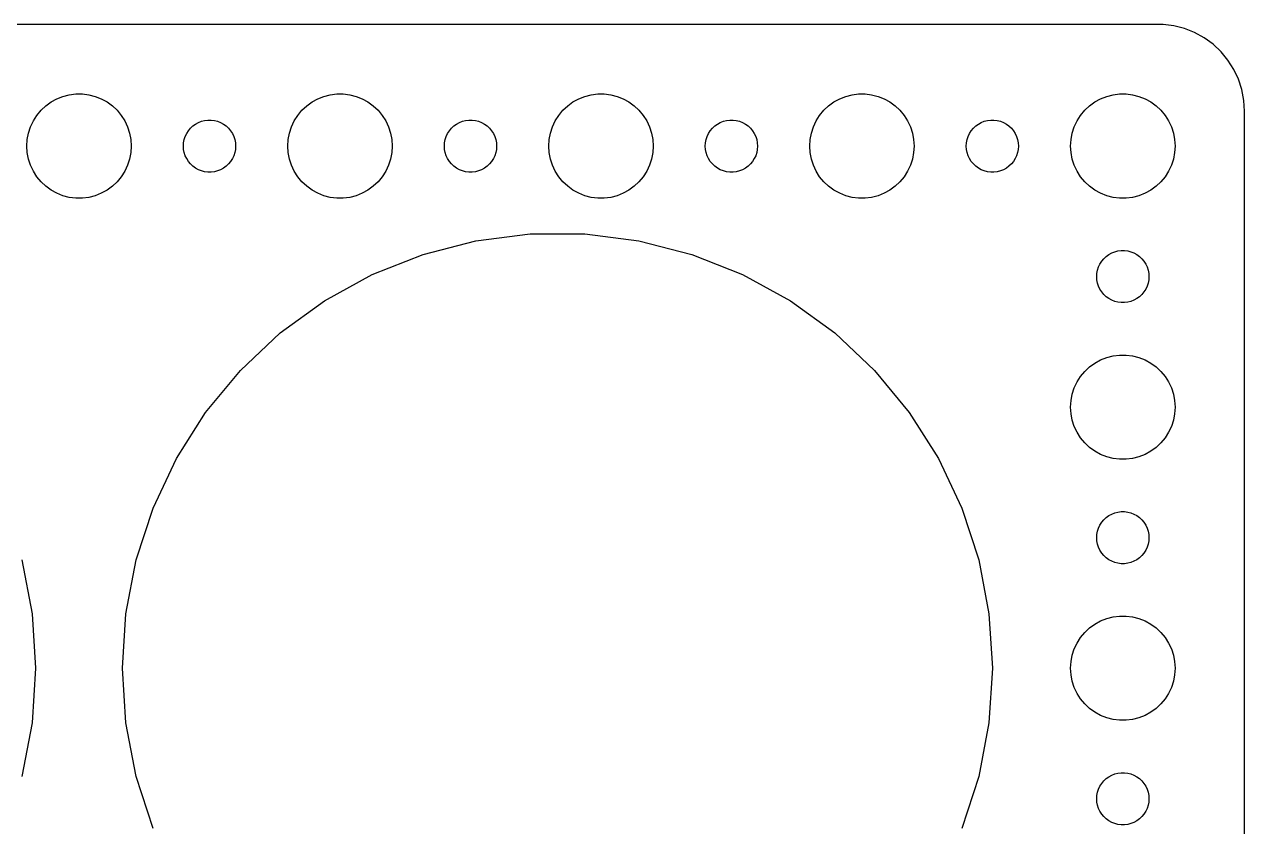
# Model space of a CAD drawing. Header units: metres. Extents: x -67 to 67, y -37 to 37.
# Drawn here: x -3.1 to 67, y -9.1 to 37 of the extents above; entities that cross this region are included whole.
import ezdxf

# ---------------------------------------------------------------- set-up
doc = ezdxf.new("R2010")
doc.units = ezdxf.units.M

msp = doc.modelspace()

# ---------------------------------------------------------------- linework, layer by layer
for p, q in [((62.3139, 36.9901), (-62.3139, 36.9901)), ((62.9369, 36.9114), (62.3139, 36.9901)), ((63.5451, 36.7553), (62.9369, 36.9114)), ((64.1289, 36.5241), (63.5451, 36.7553)), ((64.6791, 36.2216), (64.1289, 36.5241)), ((65.1871, 35.8526), (64.6791, 36.2216)), ((65.6448, 35.4227), (65.1871, 35.8526)), ((66.0451, 34.9389), (65.6448, 35.4227)), ((66.3815, 34.4088), (66.0451, 34.9389)), ((66.6489, 33.8406), (66.3815, 34.4088)), ((66.8429, 33.2434), (66.6489, 33.8406)), ((-0.56213, 32.9469), (-0.18837, 32.9941)), ((-0.18837, 32.9941), (0.18837, 32.9941)), ((0.18837, 32.9941), (0.56213, 32.9469)), ((14.4379, 32.9469), (14.8116, 32.9941)), ((14.8116, 32.9941), (15.1884, 32.9941)), ((15.1884, 32.9941), (15.5621, 32.9469)), ((29.4379, 32.9469), (29.8116, 32.9941)), ((29.8116, 32.9941), (30.1884, 32.9941)), ((30.1884, 32.9941), (30.5621, 32.9469)), ((44.4379, 32.9469), (44.8116, 32.9941)), ((44.8116, 32.9941), (45.1884, 32.9941)), ((45.1884, 32.9941), (45.5621, 32.9469)), ((59.4379, 32.9469), (59.8116, 32.9941)), ((59.8116, 32.9941), (60.1884, 32.9941)), ((60.1884, 32.9941), (60.5621, 32.9469)), ((66.9606, 32.6267), (66.8429, 33.2434)), ((-2.1869, 32.0536), (-1.91226, 32.3115)), ((-1.91226, 32.3115), (-1.60747, 32.533)), ((-1.60747, 32.533), (-1.27733, 32.7145)), ((-1.27733, 32.7145), (-0.92705, 32.8532)), ((-0.92705, 32.8532), (-0.56213, 32.9469)), ((0.56213, 32.9469), (0.92705, 32.8532)), ((0.92705, 32.8532), (1.27733, 32.7145)), ((1.27733, 32.7145), (1.60747, 32.533)), ((1.60747, 32.533), (1.91226, 32.3115)), ((1.91226, 32.3115), (2.1869, 32.0536)), ((12.8131, 32.0536), (13.0877, 32.3115)), ((13.0877, 32.3115), (13.3925, 32.533)), ((13.3925, 32.533), (13.7227, 32.7145)), ((13.7227, 32.7145), (14.0729, 32.8532)), ((14.0729, 32.8532), (14.4379, 32.9469)), ((15.5621, 32.9469), (15.927, 32.8532)), ((15.927, 32.8532), (16.2773, 32.7145)), ((16.2773, 32.7145), (16.6075, 32.533)), ((16.6075, 32.533), (16.9123, 32.3115)), ((16.9123, 32.3115), (17.1869, 32.0536)), ((27.8131, 32.0536), (28.0877, 32.3115)), ((28.0877, 32.3115), (28.3925, 32.533)), ((28.3925, 32.533), (28.7227, 32.7145)), ((28.7227, 32.7145), (29.0729, 32.8532)), ((29.0729, 32.8532), (29.4379, 32.9469)), ((30.5621, 32.9469), (30.927, 32.8532)), ((30.927, 32.8532), (31.2773, 32.7145)), ((31.2773, 32.7145), (31.6075, 32.533)), ((31.6075, 32.533), (31.9123, 32.3115)), ((31.9123, 32.3115), (32.1869, 32.0536)), ((42.8131, 32.0536), (43.0877, 32.3115)), ((43.0877, 32.3115), (43.3925, 32.533)), ((43.3925, 32.533), (43.7227, 32.7145)), ((43.7227, 32.7145), (44.0729, 32.8532)), ((44.0729, 32.8532), (44.4379, 32.9469)), ((45.5621, 32.9469), (45.927, 32.8532)), ((45.927, 32.8532), (46.2773, 32.7145)), ((46.2773, 32.7145), (46.6075, 32.533)), ((46.6075, 32.533), (46.9123, 32.3115)), ((46.9123, 32.3115), (47.1869, 32.0536)), ((57.8131, 32.0536), (58.0877, 32.3115)), ((58.0877, 32.3115), (58.3925, 32.533)), ((58.3925, 32.533), (58.7227, 32.7145)), ((58.7227, 32.7145), (59.0729, 32.8532)), ((59.0729, 32.8532), (59.4379, 32.9469)), ((60.5621, 32.9469), (60.927, 32.8532)), ((60.927, 32.8532), (61.2773, 32.7145)), ((61.2773, 32.7145), (61.6075, 32.533)), ((61.6075, 32.533), (61.9123, 32.3115)), ((61.9123, 32.3115), (62.1869, 32.0536)), ((67, 32), (66.9606, 32.6267)), ((-2.62891, 31.4453), (-2.42705, 31.7634)), ((-2.42705, 31.7634), (-2.1869, 32.0536)), ((2.1869, 32.0536), (2.42705, 31.7634)), ((2.42705, 31.7634), (2.62891, 31.4453)), ((12.3711, 31.4453), (12.5729, 31.7634)), ((12.5729, 31.7634), (12.8131, 32.0536)), ((17.1869, 32.0536), (17.427, 31.7634)), ((17.427, 31.7634), (17.6289, 31.4453)), ((27.3711, 31.4453), (27.5729, 31.7634)), ((27.5729, 31.7634), (27.8131, 32.0536)), ((32.1869, 32.0536), (32.427, 31.7634)), ((32.427, 31.7634), (32.6289, 31.4453)), ((42.3711, 31.4453), (42.5729, 31.7634)), ((42.5729, 31.7634), (42.8131, 32.0536)), ((47.1869, 32.0536), (47.427, 31.7634)), ((47.427, 31.7634), (47.6289, 31.4453)), ((57.3711, 31.4453), (57.5729, 31.7634)), ((57.5729, 31.7634), (57.8131, 32.0536)), ((62.1869, 32.0536), (62.427, 31.7634)), ((62.427, 31.7634), (62.6289, 31.4453)), ((67, -32), (67, 32)), ((-2.90575, 30.7461), (-2.78932, 31.1044)), ((-2.78932, 31.1044), (-2.62891, 31.4453)), ((2.62891, 31.4453), (2.78932, 31.1044)), ((2.78932, 31.1044), (2.90575, 30.7461)), ((6.18553, 30.7226), (6.28647, 30.8817)), ((6.28647, 30.8817), (6.40654, 31.0268)), ((6.40654, 31.0268), (6.54385, 31.1558)), ((6.54385, 31.1558), (6.69626, 31.2665)), ((6.69626, 31.2665), (6.86133, 31.3572)), ((6.86133, 31.3572), (7.03647, 31.4266)), ((7.03647, 31.4266), (7.21892, 31.4734)), ((7.21892, 31.4734), (7.40581, 31.497)), ((7.40581, 31.497), (7.59418, 31.497)), ((7.59418, 31.497), (7.78107, 31.4734)), ((7.78107, 31.4734), (7.96352, 31.4266)), ((7.96352, 31.4266), (8.13866, 31.3572)), ((8.13866, 31.3572), (8.30373, 31.2665)), ((8.30373, 31.2665), (8.45613, 31.1558)), ((8.45613, 31.1558), (8.59344, 31.0268)), ((8.59344, 31.0268), (8.71352, 30.8817)), ((8.71352, 30.8817), (8.81445, 30.7226)), ((12.0942, 30.7461), (12.2107, 31.1044)), ((12.2107, 31.1044), (12.3711, 31.4453)), ((17.6289, 31.4453), (17.7893, 31.1044)), ((17.7893, 31.1044), (17.9057, 30.7461)), ((21.1855, 30.7226), (21.2865, 30.8817)), ((21.2865, 30.8817), (21.4065, 31.0268)), ((21.4065, 31.0268), (21.5439, 31.1558)), ((21.5439, 31.1558), (21.6963, 31.2665)), ((21.6963, 31.2665), (21.8613, 31.3572)), ((21.8613, 31.3572), (22.0365, 31.4266)), ((22.0365, 31.4266), (22.2189, 31.4734)), ((22.2189, 31.4734), (22.4058, 31.497)), ((22.4058, 31.497), (22.5942, 31.497)), ((22.5942, 31.497), (22.7811, 31.4734)), ((22.7811, 31.4734), (22.9635, 31.4266)), ((22.9635, 31.4266), (23.1387, 31.3572)), ((23.1387, 31.3572), (23.3037, 31.2665)), ((23.3037, 31.2665), (23.4561, 31.1558)), ((23.4561, 31.1558), (23.5934, 31.0268)), ((23.5934, 31.0268), (23.7135, 30.8817)), ((23.7135, 30.8817), (23.8145, 30.7226)), ((27.0942, 30.7461), (27.2107, 31.1044)), ((27.2107, 31.1044), (27.3711, 31.4453)), ((32.6289, 31.4453), (32.7893, 31.1044)), ((32.7893, 31.1044), (32.9057, 30.7461)), ((36.1855, 30.7226), (36.2865, 30.8817)), ((36.2865, 30.8817), (36.4065, 31.0268)), ((36.4065, 31.0268), (36.5439, 31.1558)), ((36.5439, 31.1558), (36.6963, 31.2665)), ((36.6963, 31.2665), (36.8613, 31.3572)), ((36.8613, 31.3572), (37.0365, 31.4266)), ((37.0365, 31.4266), (37.2189, 31.4734)), ((37.2189, 31.4734), (37.4058, 31.497)), ((37.4058, 31.497), (37.5942, 31.497)), ((37.5942, 31.497), (37.7811, 31.4734)), ((37.7811, 31.4734), (37.9635, 31.4266)), ((37.9635, 31.4266), (38.1387, 31.3572)), ((38.1387, 31.3572), (38.3037, 31.2665)), ((38.3037, 31.2665), (38.4561, 31.1558)), ((38.4561, 31.1558), (38.5934, 31.0268)), ((38.5934, 31.0268), (38.7135, 30.8817)), ((38.7135, 30.8817), (38.8145, 30.7226)), ((42.0942, 30.7461), (42.2107, 31.1044)), ((42.2107, 31.1044), (42.3711, 31.4453)), ((47.6289, 31.4453), (47.7893, 31.1044)), ((47.7893, 31.1044), (47.9057, 30.7461)), ((51.1855, 30.7226), (51.2865, 30.8817)), ((51.2865, 30.8817), (51.4065, 31.0268)), ((51.4065, 31.0268), (51.5439, 31.1558)), ((51.5439, 31.1558), (51.6963, 31.2665)), ((51.6963, 31.2665), (51.8613, 31.3572)), ((51.8613, 31.3572), (52.0365, 31.4266)), ((52.0365, 31.4266), (52.2189, 31.4734)), ((52.2189, 31.4734), (52.4058, 31.497)), ((52.4058, 31.497), (52.5942, 31.497)), ((52.5942, 31.497), (52.7811, 31.4734)), ((52.7811, 31.4734), (52.9635, 31.4266)), ((52.9635, 31.4266), (53.1387, 31.3572)), ((53.1387, 31.3572), (53.3037, 31.2665)), ((53.3037, 31.2665), (53.4561, 31.1558)), ((53.4561, 31.1558), (53.5934, 31.0268)), ((53.5934, 31.0268), (53.7135, 30.8817)), ((53.7135, 30.8817), (53.8145, 30.7226)), ((57.0942, 30.7461), (57.2107, 31.1044)), ((57.2107, 31.1044), (57.3711, 31.4453)), ((62.6289, 31.4453), (62.7893, 31.1044)), ((62.7893, 31.1044), (62.9057, 30.7461)), ((-3, 30), (-2.97633, 30.376)), ((-2.97633, 30.376), (-2.90575, 30.7461)), ((2.90575, 30.7461), (2.97633, 30.376)), ((2.97633, 30.376), (3, 30)), ((6, 30), (6.01183, 30.188)), ((6.01183, 30.188), (6.04712, 30.373)), ((6.04712, 30.373), (6.10533, 30.5522)), ((6.10533, 30.5522), (6.18553, 30.7226)), ((8.81445, 30.7226), (8.89465, 30.5522)), ((8.89465, 30.5522), (8.95287, 30.373)), ((8.95287, 30.373), (8.98816, 30.188)), ((8.98816, 30.188), (9, 30)), ((12, 30), (12.0237, 30.376)), ((12.0237, 30.376), (12.0942, 30.7461)), ((17.9057, 30.7461), (17.9763, 30.376)), ((17.9763, 30.376), (18, 30)), ((21, 30), (21.0118, 30.188)), ((21.0118, 30.188), (21.0471, 30.373)), ((21.0471, 30.373), (21.1053, 30.5522)), ((21.1053, 30.5522), (21.1855, 30.7226)), ((23.8145, 30.7226), (23.8947, 30.5522)), ((23.8947, 30.5522), (23.9529, 30.373)), ((23.9529, 30.373), (23.9882, 30.188)), ((23.9882, 30.188), (24, 30)), ((27, 30), (27.0237, 30.376)), ((27.0237, 30.376), (27.0942, 30.7461)), ((32.9057, 30.7461), (32.9763, 30.376)), ((32.9763, 30.376), (33, 30)), ((36, 30), (36.0118, 30.188)), ((36.0118, 30.188), (36.0471, 30.373)), ((36.0471, 30.373), (36.1053, 30.5522)), ((36.1053, 30.5522), (36.1855, 30.7226)), ((38.8145, 30.7226), (38.8947, 30.5522)), ((38.8947, 30.5522), (38.9529, 30.373)), ((38.9529, 30.373), (38.9882, 30.188)), ((38.9882, 30.188), (39, 30)), ((42, 30), (42.0237, 30.376)), ((42.0237, 30.376), (42.0942, 30.7461)), ((47.9057, 30.7461), (47.9763, 30.376)), ((47.9763, 30.376), (48, 30)), ((51, 30), (51.0118, 30.188)), ((51.0118, 30.188), (51.0471, 30.373)), ((51.0471, 30.373), (51.1053, 30.5522)), ((51.1053, 30.5522), (51.1855, 30.7226)), ((53.8145, 30.7226), (53.8947, 30.5522)), ((53.8947, 30.5522), (53.9529, 30.373)), ((53.9529, 30.373), (53.9882, 30.188)), ((53.9882, 30.188), (54, 30)), ((57, 30), (57.0237, 30.376)), ((57.0237, 30.376), (57.0942, 30.7461)), ((62.9057, 30.7461), (62.9763, 30.376)), ((62.9763, 30.376), (63, 30)), ((-2.97633, 29.624), (-3, 30)), ((-2.90575, 29.2539), (-2.97633, 29.624)), ((2.97633, 29.624), (2.90575, 29.2539)), ((3, 30), (2.97633, 29.624)), ((6.01183, 29.812), (6, 30)), ((6.04712, 29.627), (6.01183, 29.812)), ((6.10533, 29.4478), (6.04712, 29.627)), ((8.95287, 29.627), (8.89465, 29.4478)), ((8.98816, 29.812), (8.95287, 29.627)), ((9, 30), (8.98816, 29.812)), ((12.0237, 29.624), (12, 30)), ((12.0942, 29.2539), (12.0237, 29.624)), ((17.9763, 29.624), (17.9057, 29.2539)), ((18, 30), (17.9763, 29.624)), ((21.0118, 29.812), (21, 30)), ((21.0471, 29.627), (21.0118, 29.812)), ((21.1053, 29.4478), (21.0471, 29.627)), ((23.9529, 29.627), (23.8947, 29.4478)), ((23.9882, 29.812), (23.9529, 29.627)), ((24, 30), (23.9882, 29.812)), ((27.0237, 29.624), (27, 30)), ((27.0942, 29.2539), (27.0237, 29.624)), ((32.9763, 29.624), (32.9057, 29.2539)), ((33, 30), (32.9763, 29.624)), ((36.0118, 29.812), (36, 30)), ((36.0471, 29.627), (36.0118, 29.812)), ((36.1053, 29.4478), (36.0471, 29.627)), ((38.9529, 29.627), (38.8947, 29.4478)), ((38.9882, 29.812), (38.9529, 29.627)), ((39, 30), (38.9882, 29.812)), ((42.0237, 29.624), (42, 30)), ((42.0942, 29.2539), (42.0237, 29.624)), ((47.9763, 29.624), (47.9057, 29.2539)), ((48, 30), (47.9763, 29.624)), ((51.0118, 29.812), (51, 30)), ((51.0471, 29.627), (51.0118, 29.812)), ((51.1053, 29.4478), (51.0471, 29.627)), ((53.9529, 29.627), (53.8947, 29.4478)), ((53.9882, 29.812), (53.9529, 29.627)), ((54, 30), (53.9882, 29.812)), ((57.0237, 29.624), (57, 30)), ((57.0942, 29.2539), (57.0237, 29.624)), ((62.9763, 29.624), (62.9057, 29.2539)), ((63, 30), (62.9763, 29.624)), ((-2.78932, 28.8956), (-2.90575, 29.2539)), ((-2.62891, 28.5547), (-2.78932, 28.8956)), ((2.78932, 28.8956), (2.62891, 28.5547)), ((2.90575, 29.2539), (2.78932, 28.8956)), ((6.18553, 29.2774), (6.10533, 29.4478)), ((6.28647, 29.1183), (6.18553, 29.2774)), ((6.40654, 28.9732), (6.28647, 29.1183)), ((6.54385, 28.8442), (6.40654, 28.9732)), ((6.69626, 28.7335), (6.54385, 28.8442)), ((8.45613, 28.8442), (8.30373, 28.7335)), ((8.59344, 28.9732), (8.45613, 28.8442)), ((8.71352, 29.1183), (8.59344, 28.9732)), ((8.81445, 29.2774), (8.71352, 29.1183)), ((8.89465, 29.4478), (8.81445, 29.2774)), ((12.2107, 28.8956), (12.0942, 29.2539)), ((12.3711, 28.5547), (12.2107, 28.8956)), ((17.7893, 28.8956), (17.6289, 28.5547)), ((17.9057, 29.2539), (17.7893, 28.8956)), ((21.1855, 29.2774), (21.1053, 29.4478)), ((21.2865, 29.1183), (21.1855, 29.2774)), ((21.4065, 28.9732), (21.2865, 29.1183)), ((21.5439, 28.8442), (21.4065, 28.9732)), ((21.6963, 28.7335), (21.5439, 28.8442)), ((23.4561, 28.8442), (23.3037, 28.7335)), ((23.5934, 28.9732), (23.4561, 28.8442)), ((23.7135, 29.1183), (23.5934, 28.9732)), ((23.8145, 29.2774), (23.7135, 29.1183)), ((23.8947, 29.4478), (23.8145, 29.2774)), ((27.2107, 28.8956), (27.0942, 29.2539)), ((27.3711, 28.5547), (27.2107, 28.8956)), ((32.7893, 28.8956), (32.6289, 28.5547)), ((32.9057, 29.2539), (32.7893, 28.8956)), ((36.1855, 29.2774), (36.1053, 29.4478)), ((36.2865, 29.1183), (36.1855, 29.2774)), ((36.4065, 28.9732), (36.2865, 29.1183)), ((36.5439, 28.8442), (36.4065, 28.9732)), ((36.6963, 28.7335), (36.5439, 28.8442)), ((38.4561, 28.8442), (38.3037, 28.7335)), ((38.5934, 28.9732), (38.4561, 28.8442)), ((38.7135, 29.1183), (38.5934, 28.9732)), ((38.8145, 29.2774), (38.7135, 29.1183)), ((38.8947, 29.4478), (38.8145, 29.2774)), ((42.2107, 28.8956), (42.0942, 29.2539)), ((42.3711, 28.5547), (42.2107, 28.8956)), ((47.7893, 28.8956), (47.6289, 28.5547)), ((47.9057, 29.2539), (47.7893, 28.8956)), ((51.1855, 29.2774), (51.1053, 29.4478)), ((51.2865, 29.1183), (51.1855, 29.2774)), ((51.4065, 28.9732), (51.2865, 29.1183)), ((51.5439, 28.8442), (51.4065, 28.9732)), ((51.6963, 28.7335), (51.5439, 28.8442)), ((53.4561, 28.8442), (53.3037, 28.7335)), ((53.5934, 28.9732), (53.4561, 28.8442)), ((53.7135, 29.1183), (53.5934, 28.9732)), ((53.8145, 29.2774), (53.7135, 29.1183)), ((53.8947, 29.4478), (53.8145, 29.2774)), ((57.2107, 28.8956), (57.0942, 29.2539)), ((57.3711, 28.5547), (57.2107, 28.8956)), ((62.7893, 28.8956), (62.6289, 28.5547)), ((62.9057, 29.2539), (62.7893, 28.8956)), ((-2.42705, 28.2366), (-2.62891, 28.5547)), ((-2.1869, 27.9464), (-2.42705, 28.2366)), ((2.42705, 28.2366), (2.1869, 27.9464)), ((2.62891, 28.5547), (2.42705, 28.2366)), ((6.86133, 28.6427), (6.69626, 28.7335)), ((7.03647, 28.5734), (6.86133, 28.6427)), ((7.21892, 28.5266), (7.03647, 28.5734)), ((7.40581, 28.503), (7.21892, 28.5266)), ((7.59418, 28.503), (7.40581, 28.503)), ((7.78107, 28.5266), (7.59418, 28.503)), ((7.96352, 28.5734), (7.78107, 28.5266)), ((8.13866, 28.6427), (7.96352, 28.5734)), ((8.30373, 28.7335), (8.13866, 28.6427)), ((12.5729, 28.2366), (12.3711, 28.5547)), ((12.8131, 27.9464), (12.5729, 28.2366)), ((17.427, 28.2366), (17.1869, 27.9464)), ((17.6289, 28.5547), (17.427, 28.2366)), ((21.8613, 28.6427), (21.6963, 28.7335)), ((22.0365, 28.5734), (21.8613, 28.6427)), ((22.2189, 28.5266), (22.0365, 28.5734)), ((22.4058, 28.503), (22.2189, 28.5266)), ((22.5942, 28.503), (22.4058, 28.503)), ((22.7811, 28.5266), (22.5942, 28.503)), ((22.9635, 28.5734), (22.7811, 28.5266)), ((23.1387, 28.6427), (22.9635, 28.5734)), ((23.3037, 28.7335), (23.1387, 28.6427)), ((27.5729, 28.2366), (27.3711, 28.5547)), ((27.8131, 27.9464), (27.5729, 28.2366)), ((32.427, 28.2366), (32.1869, 27.9464)), ((32.6289, 28.5547), (32.427, 28.2366)), ((36.8613, 28.6427), (36.6963, 28.7335)), ((37.0365, 28.5734), (36.8613, 28.6427)), ((37.2189, 28.5266), (37.0365, 28.5734)), ((37.4058, 28.503), (37.2189, 28.5266)), ((37.5942, 28.503), (37.4058, 28.503)), ((37.7811, 28.5266), (37.5942, 28.503)), ((37.9635, 28.5734), (37.7811, 28.5266)), ((38.1387, 28.6427), (37.9635, 28.5734)), ((38.3037, 28.7335), (38.1387, 28.6427)), ((42.5729, 28.2366), (42.3711, 28.5547)), ((42.8131, 27.9464), (42.5729, 28.2366)), ((47.427, 28.2366), (47.1869, 27.9464)), ((47.6289, 28.5547), (47.427, 28.2366)), ((51.8613, 28.6427), (51.6963, 28.7335)), ((52.0365, 28.5734), (51.8613, 28.6427)), ((52.2189, 28.5266), (52.0365, 28.5734)), ((52.4058, 28.503), (52.2189, 28.5266)), ((52.5942, 28.503), (52.4058, 28.503)), ((52.7811, 28.5266), (52.5942, 28.503)), ((52.9635, 28.5734), (52.7811, 28.5266)), ((53.1387, 28.6427), (52.9635, 28.5734)), ((53.3037, 28.7335), (53.1387, 28.6427)), ((57.5729, 28.2366), (57.3711, 28.5547)), ((57.8131, 27.9464), (57.5729, 28.2366)), ((62.427, 28.2366), (62.1869, 27.9464)), ((62.6289, 28.5547), (62.427, 28.2366)), ((-1.91226, 27.6884), (-2.1869, 27.9464)), ((-1.60747, 27.467), (-1.91226, 27.6884)), ((-1.27733, 27.2855), (-1.60747, 27.467)), ((1.60747, 27.467), (1.27733, 27.2855)), ((1.91226, 27.6884), (1.60747, 27.467)), ((2.1869, 27.9464), (1.91226, 27.6884)), ((13.0877, 27.6884), (12.8131, 27.9464)), ((13.3925, 27.467), (13.0877, 27.6884)), ((13.7227, 27.2855), (13.3925, 27.467)), ((16.6075, 27.467), (16.2773, 27.2855)), ((16.9123, 27.6884), (16.6075, 27.467)), ((17.1869, 27.9464), (16.9123, 27.6884)), ((28.0877, 27.6884), (27.8131, 27.9464)), ((28.3925, 27.467), (28.0877, 27.6884)), ((28.7227, 27.2855), (28.3925, 27.467)), ((31.6075, 27.467), (31.2773, 27.2855)), ((31.9123, 27.6884), (31.6075, 27.467)), ((32.1869, 27.9464), (31.9123, 27.6884)), ((43.0877, 27.6884), (42.8131, 27.9464)), ((43.3925, 27.467), (43.0877, 27.6884)), ((43.7227, 27.2855), (43.3925, 27.467)), ((46.6075, 27.467), (46.2773, 27.2855)), ((46.9123, 27.6884), (46.6075, 27.467)), ((47.1869, 27.9464), (46.9123, 27.6884)), ((58.0877, 27.6884), (57.8131, 27.9464)), ((58.3925, 27.467), (58.0877, 27.6884)), ((58.7227, 27.2855), (58.3925, 27.467)), ((61.6075, 27.467), (61.2773, 27.2855)), ((61.9123, 27.6884), (61.6075, 27.467)), ((62.1869, 27.9464), (61.9123, 27.6884)), ((-0.92705, 27.1468), (-1.27733, 27.2855)), ((-0.56213, 27.0531), (-0.92705, 27.1468)), ((-0.18837, 27.0059), (-0.56213, 27.0531)), ((0.18837, 27.0059), (-0.18837, 27.0059)), ((0.56213, 27.0531), (0.18837, 27.0059)), ((0.92705, 27.1468), (0.56213, 27.0531)), ((1.27733, 27.2855), (0.92705, 27.1468)), ((14.0729, 27.1468), (13.7227, 27.2855)), ((14.4379, 27.0531), (14.0729, 27.1468)), ((14.8116, 27.0059), (14.4379, 27.0531)), ((15.1884, 27.0059), (14.8116, 27.0059)), ((15.5621, 27.0531), (15.1884, 27.0059)), ((15.927, 27.1468), (15.5621, 27.0531)), ((16.2773, 27.2855), (15.927, 27.1468)), ((29.0729, 27.1468), (28.7227, 27.2855)), ((29.4379, 27.0531), (29.0729, 27.1468)), ((29.8116, 27.0059), (29.4379, 27.0531)), ((30.1884, 27.0059), (29.8116, 27.0059)), ((30.5621, 27.0531), (30.1884, 27.0059)), ((30.927, 27.1468), (30.5621, 27.0531)), ((31.2773, 27.2855), (30.927, 27.1468)), ((44.0729, 27.1468), (43.7227, 27.2855)), ((44.4379, 27.0531), (44.0729, 27.1468)), ((44.8116, 27.0059), (44.4379, 27.0531)), ((45.1884, 27.0059), (44.8116, 27.0059)), ((45.5621, 27.0531), (45.1884, 27.0059)), ((45.927, 27.1468), (45.5621, 27.0531)), ((46.2773, 27.2855), (45.927, 27.1468)), ((59.0729, 27.1468), (58.7227, 27.2855)), ((59.4379, 27.0531), (59.0729, 27.1468)), ((59.8116, 27.0059), (59.4379, 27.0531)), ((60.1884, 27.0059), (59.8116, 27.0059)), ((60.5621, 27.0531), (60.1884, 27.0059)), ((60.927, 27.1468), (60.5621, 27.0531)), ((61.2773, 27.2855), (60.927, 27.1468)), ((19.7746, 23.7764), (22.8155, 24.5572)), ((22.8155, 24.5572), (25.9302, 24.9507)), ((25.9302, 24.9507), (29.0698, 24.9507)), ((29.0698, 24.9507), (32.1845, 24.5572)), ((32.1845, 24.5572), (35.2254, 23.7764)), ((59.1963, 23.7665), (59.3613, 23.8572)), ((59.3613, 23.8572), (59.5365, 23.9266)), ((59.5365, 23.9266), (59.7189, 23.9734)), ((59.7189, 23.9734), (59.9058, 23.997)), ((59.9058, 23.997), (60.0942, 23.997)), ((60.0942, 23.997), (60.2811, 23.9734)), ((60.2811, 23.9734), (60.4635, 23.9266)), ((60.4635, 23.9266), (60.6387, 23.8572)), ((60.6387, 23.8572), (60.8037, 23.7665)), ((16.8555, 22.6207), (19.7746, 23.7764)), ((35.2254, 23.7764), (38.1445, 22.6207)), ((58.6053, 23.0522), (58.6855, 23.2226)), ((58.6855, 23.2226), (58.7865, 23.3817)), ((58.7865, 23.3817), (58.9065, 23.5268)), ((58.9065, 23.5268), (59.0439, 23.6558)), ((59.0439, 23.6558), (59.1963, 23.7665)), ((60.8037, 23.7665), (60.9561, 23.6558)), ((60.9561, 23.6558), (61.0934, 23.5268)), ((61.0934, 23.5268), (61.2135, 23.3817)), ((61.2135, 23.3817), (61.3145, 23.2226)), ((61.3145, 23.2226), (61.3947, 23.0522)), ((14.1043, 21.1082), (16.8555, 22.6207)), ((38.1445, 22.6207), (40.8957, 21.1082)), ((58.5, 22.5), (58.5118, 22.688)), ((58.5118, 22.312), (58.5, 22.5)), ((58.5118, 22.688), (58.5471, 22.873)), ((58.5471, 22.873), (58.6053, 23.0522)), ((61.3947, 23.0522), (61.4529, 22.873)), ((61.4529, 22.873), (61.4882, 22.688)), ((61.4882, 22.688), (61.5, 22.5)), ((61.5, 22.5), (61.4882, 22.312)), ((58.5471, 22.127), (58.5118, 22.312)), ((58.6053, 21.9478), (58.5471, 22.127)), ((58.6855, 21.7774), (58.6053, 21.9478)), ((58.7865, 21.6183), (58.6855, 21.7774)), ((61.3145, 21.7774), (61.2135, 21.6183)), ((61.3947, 21.9478), (61.3145, 21.7774)), ((61.4529, 22.127), (61.3947, 21.9478)), ((61.4882, 22.312), (61.4529, 22.127)), ((11.5644, 19.2628), (14.1043, 21.1082)), ((40.8957, 21.1082), (43.4356, 19.2628)), ((58.9065, 21.4732), (58.7865, 21.6183)), ((59.0439, 21.3442), (58.9065, 21.4732)), ((59.1963, 21.2335), (59.0439, 21.3442)), ((59.3613, 21.1427), (59.1963, 21.2335)), ((59.5365, 21.0734), (59.3613, 21.1427)), ((59.7189, 21.0266), (59.5365, 21.0734)), ((60.4635, 21.0734), (60.2811, 21.0266)), ((60.6387, 21.1427), (60.4635, 21.0734)), ((60.8037, 21.2335), (60.6387, 21.1427)), ((60.9561, 21.3442), (60.8037, 21.2335)), ((61.0934, 21.4732), (60.9561, 21.3442)), ((61.2135, 21.6183), (61.0934, 21.4732)), ((59.9058, 21.003), (59.7189, 21.0266)), ((60.0942, 21.003), (59.9058, 21.003)), ((60.2811, 21.0266), (60.0942, 21.003)), ((9.27577, 17.1137), (11.5644, 19.2628)), ((43.4356, 19.2628), (45.7242, 17.1137)), ((58.3925, 17.533), (58.7227, 17.7145)), ((58.7227, 17.7145), (59.0729, 17.8532)), ((59.0729, 17.8532), (59.4379, 17.9469)), ((59.4379, 17.9469), (59.8116, 17.9941)), ((59.8116, 17.9941), (60.1884, 17.9941)), ((60.1884, 17.9941), (60.5621, 17.9469)), ((60.5621, 17.9469), (60.927, 17.8532)), ((60.927, 17.8532), (61.2773, 17.7145)), ((61.2773, 17.7145), (61.6075, 17.533)), ((7.27457, 14.6946), (9.27577, 17.1137)), ((45.7242, 17.1137), (47.7254, 14.6946)), ((57.5729, 16.7634), (57.8131, 17.0536)), ((57.8131, 17.0536), (58.0877, 17.3115)), ((58.0877, 17.3115), (58.3925, 17.533)), ((61.6075, 17.533), (61.9123, 17.3115)), ((61.9123, 17.3115), (62.1869, 17.0536)), ((62.1869, 17.0536), (62.427, 16.7634)), ((57.2107, 16.1044), (57.3711, 16.4453)), ((57.3711, 16.4453), (57.5729, 16.7634)), ((62.427, 16.7634), (62.6289, 16.4453)), ((62.6289, 16.4453), (62.7893, 16.1044)), ((57.0237, 15.376), (57.0942, 15.7461)), ((57.0942, 15.7461), (57.2107, 16.1044)), ((62.7893, 16.1044), (62.9057, 15.7461)), ((62.9057, 15.7461), (62.9763, 15.376)), ((57, 15), (57.0237, 15.376)), ((57.0237, 14.624), (57, 15)), ((62.9763, 15.376), (63, 15)), ((63, 15), (62.9763, 14.624)), ((5.59233, 12.0438), (7.27457, 14.6946)), ((47.7254, 14.6946), (49.4077, 12.0438)), ((57.0942, 14.2539), (57.0237, 14.624)), ((57.2107, 13.8956), (57.0942, 14.2539)), ((62.9057, 14.2539), (62.7893, 13.8956)), ((62.9763, 14.624), (62.9057, 14.2539)), ((57.3711, 13.5547), (57.2107, 13.8956)), ((57.5729, 13.2366), (57.3711, 13.5547)), ((62.6289, 13.5547), (62.427, 13.2366)), ((62.7893, 13.8956), (62.6289, 13.5547)), ((57.8131, 12.9464), (57.5729, 13.2366)), ((58.0877, 12.6884), (57.8131, 12.9464)), ((58.3925, 12.467), (58.0877, 12.6884)), ((61.9123, 12.6884), (61.6075, 12.467)), ((62.1869, 12.9464), (61.9123, 12.6884)), ((62.427, 13.2366), (62.1869, 12.9464)), ((4.25558, 9.20311), (5.59233, 12.0438)), ((49.4077, 12.0438), (50.7444, 9.20311)), ((58.7227, 12.2855), (58.3925, 12.467)), ((59.0729, 12.1468), (58.7227, 12.2855)), ((59.4379, 12.0531), (59.0729, 12.1468)), ((59.8116, 12.0059), (59.4379, 12.0531)), ((60.1884, 12.0059), (59.8116, 12.0059)), ((60.5621, 12.0531), (60.1884, 12.0059)), ((60.927, 12.1468), (60.5621, 12.0531)), ((61.2773, 12.2855), (60.927, 12.1468)), ((61.6075, 12.467), (61.2773, 12.2855)), ((3.28542, 6.21724), (4.25558, 9.20311)), ((50.7444, 9.20311), (51.7146, 6.21724)), ((58.7865, 8.38167), (58.9065, 8.52681)), ((58.9065, 8.52681), (59.0439, 8.65576)), ((59.0439, 8.65576), (59.1963, 8.76648)), ((59.1963, 8.76648), (59.3613, 8.85724)), ((59.3613, 8.85724), (59.5365, 8.92657)), ((59.5365, 8.92657), (59.7189, 8.97342)), ((59.7189, 8.97342), (59.9058, 8.99704)), ((59.9058, 8.99704), (60.0942, 8.99704)), ((60.0942, 8.99704), (60.2811, 8.97342)), ((60.2811, 8.97342), (60.4635, 8.92657)), ((60.4635, 8.92657), (60.6387, 8.85724)), ((60.6387, 8.85724), (60.8037, 8.76648)), ((60.8037, 8.76648), (60.9561, 8.65576)), ((60.9561, 8.65576), (61.0934, 8.52681)), ((61.0934, 8.52681), (61.2135, 8.38167)), ((58.5118, 7.68799), (58.5471, 7.87303)), ((58.5471, 7.87303), (58.6053, 8.05219)), ((58.6053, 8.05219), (58.6855, 8.22263)), ((58.6855, 8.22263), (58.7865, 8.38167)), ((61.2135, 8.38167), (61.3145, 8.22263)), ((61.3145, 8.22263), (61.3947, 8.05219)), ((61.3947, 8.05219), (61.4529, 7.87303)), ((61.4529, 7.87303), (61.4882, 7.68799)), ((58.5, 7.5), (58.5118, 7.68799)), ((58.5118, 7.312), (58.5, 7.5)), ((58.5471, 7.12695), (58.5118, 7.312)), ((58.6053, 6.9478), (58.5471, 7.12695)), ((61.4529, 7.12695), (61.3947, 6.9478)), ((61.4882, 7.312), (61.4529, 7.12695)), ((61.4882, 7.68799), (61.5, 7.5)), ((61.5, 7.5), (61.4882, 7.312)), ((58.6855, 6.77736), (58.6053, 6.9478)), ((58.7865, 6.61832), (58.6855, 6.77736)), ((58.9065, 6.47318), (58.7865, 6.61832)), ((59.0439, 6.34422), (58.9065, 6.47318)), ((59.1963, 6.23351), (59.0439, 6.34422)), ((60.9561, 6.34422), (60.8037, 6.23351)), ((61.0934, 6.47318), (60.9561, 6.34422)), ((61.2135, 6.61832), (61.0934, 6.47318)), ((61.3145, 6.77736), (61.2135, 6.61832)), ((61.3947, 6.9478), (61.3145, 6.77736)), ((-3.28542, 6.21724), (-2.69713, 3.13332)), ((2.69713, 3.13332), (3.28542, 6.21724)), ((51.7146, 6.21724), (52.3029, 3.13332)), ((59.3613, 6.14275), (59.1963, 6.23351)), ((59.5365, 6.07341), (59.3613, 6.14275)), ((59.7189, 6.02657), (59.5365, 6.07341)), ((59.9058, 6.00294), (59.7189, 6.02657)), ((60.0942, 6.00294), (59.9058, 6.00294)), ((60.2811, 6.02657), (60.0942, 6.00294)), ((60.4635, 6.07341), (60.2811, 6.02657)), ((60.6387, 6.14275), (60.4635, 6.07341)), ((60.8037, 6.23351), (60.6387, 6.14275)), ((-2.69713, 3.13332), (-2.5, 0)), ((2.5, 0), (2.69713, 3.13332)), ((52.3029, 3.13332), (52.5, 0)), ((58.7227, 2.71448), (59.0729, 2.85316)), ((59.0729, 2.85316), (59.4379, 2.94685)), ((59.4379, 2.94685), (59.8116, 2.99408)), ((59.8116, 2.99408), (60.1884, 2.99408)), ((60.1884, 2.99408), (60.5621, 2.94685)), ((60.5621, 2.94685), (60.927, 2.85316)), ((60.927, 2.85316), (61.2773, 2.71448)), ((57.8131, 2.05363), (58.0877, 2.31154)), ((58.0877, 2.31154), (58.3925, 2.53297)), ((58.3925, 2.53297), (58.7227, 2.71448)), ((61.2773, 2.71448), (61.6075, 2.53297)), ((61.6075, 2.53297), (61.9123, 2.31154)), ((61.9123, 2.31154), (62.1869, 2.05363)), ((57.2107, 1.10437), (57.3711, 1.44525)), ((57.3711, 1.44525), (57.5729, 1.76335)), ((57.5729, 1.76335), (57.8131, 2.05363)), ((62.1869, 2.05363), (62.427, 1.76335)), ((62.427, 1.76335), (62.6289, 1.44525)), ((62.6289, 1.44525), (62.7893, 1.10437)), ((57.0237, 0.37599), (57.0942, 0.74606)), ((57.0942, 0.74606), (57.2107, 1.10437)), ((62.7893, 1.10437), (62.9057, 0.74606)), ((62.9057, 0.74606), (62.9763, 0.37599)), ((-2.5, 0), (-2.69713, -3.13332)), ((2.69713, -3.13332), (2.5, 0)), ((52.5, 0), (52.3029, -3.13332)), ((57, 0), (57.0237, 0.37599)), ((57.0237, -0.37599), (57, 0)), ((62.9763, 0.37599), (63, 0)), ((63, 0), (62.9763, -0.37599)), ((57.0942, -0.74606), (57.0237, -0.37599)), ((62.9763, -0.37599), (62.9057, -0.74606)), ((57.2107, -1.10437), (57.0942, -0.74606)), ((57.3711, -1.44525), (57.2107, -1.10437)), ((62.7893, -1.10437), (62.6289, -1.44525)), ((62.9057, -0.74606), (62.7893, -1.10437)), ((57.5729, -1.76335), (57.3711, -1.44525)), ((57.8131, -2.05363), (57.5729, -1.76335)), ((58.0877, -2.31154), (57.8131, -2.05363)), ((62.1869, -2.05363), (61.9123, -2.31154)), ((62.427, -1.76335), (62.1869, -2.05363)), ((62.6289, -1.44525), (62.427, -1.76335)), ((58.3925, -2.53297), (58.0877, -2.31154)), ((58.7227, -2.71448), (58.3925, -2.53297)), ((59.0729, -2.85316), (58.7227, -2.71448)), ((61.2773, -2.71448), (60.927, -2.85316)), ((61.6075, -2.53297), (61.2773, -2.71448)), ((61.9123, -2.31154), (61.6075, -2.53297)), ((-2.69713, -3.13332), (-3.28542, -6.21724)), ((3.28542, -6.21724), (2.69713, -3.13332)), ((52.3029, -3.13332), (51.7146, -6.21724)), ((59.4379, -2.94685), (59.0729, -2.85316)), ((59.8116, -2.99408), (59.4379, -2.94685)), ((60.1884, -2.99408), (59.8116, -2.99408)), ((60.5621, -2.94685), (60.1884, -2.99408)), ((60.927, -2.85316), (60.5621, -2.94685)), ((4.25558, -9.20311), (3.28542, -6.21724)), ((51.7146, -6.21724), (50.7444, -9.20311)), ((59.0439, -6.34422), (59.1963, -6.23351)), ((59.1963, -6.23351), (59.3613, -6.14275)), ((59.3613, -6.14275), (59.5365, -6.07341)), ((59.5365, -6.07341), (59.7189, -6.02657)), ((59.7189, -6.02657), (59.9058, -6.00294)), ((59.9058, -6.00294), (60.0942, -6.00294)), ((60.0942, -6.00294), (60.2811, -6.02657)), ((60.2811, -6.02657), (60.4635, -6.07341)), ((60.4635, -6.07341), (60.6387, -6.14275)), ((60.6387, -6.14275), (60.8037, -6.23351)), ((60.8037, -6.23351), (60.9561, -6.34422)), ((58.5471, -7.12695), (58.6053, -6.9478)), ((58.6053, -6.9478), (58.6855, -6.77736)), ((58.6855, -6.77736), (58.7865, -6.61832)), ((58.7865, -6.61832), (58.9065, -6.47318)), ((58.9065, -6.47318), (59.0439, -6.34422)), ((60.9561, -6.34422), (61.0934, -6.47318)), ((61.0934, -6.47318), (61.2135, -6.61832)), ((61.2135, -6.61832), (61.3145, -6.77736)), ((61.3145, -6.77736), (61.3947, -6.9478)), ((61.3947, -6.9478), (61.4529, -7.12695)), ((58.5, -7.5), (58.5118, -7.312)), ((58.5118, -7.68799), (58.5, -7.5)), ((58.5118, -7.312), (58.5471, -7.12695)), ((58.5471, -7.87303), (58.5118, -7.68799)), ((61.4529, -7.12695), (61.4882, -7.312)), ((61.4882, -7.68799), (61.4529, -7.87303)), ((61.4882, -7.312), (61.5, -7.5)), ((61.5, -7.5), (61.4882, -7.68799)), ((58.6053, -8.05219), (58.5471, -7.87303)), ((58.6855, -8.22263), (58.6053, -8.05219)), ((58.7865, -8.38167), (58.6855, -8.22263)), ((58.9065, -8.52681), (58.7865, -8.38167)), ((61.2135, -8.38167), (61.0934, -8.52681)), ((61.3145, -8.22263), (61.2135, -8.38167)), ((61.3947, -8.05219), (61.3145, -8.22263)), ((61.4529, -7.87303), (61.3947, -8.05219)), ((59.0439, -8.65576), (58.9065, -8.52681)), ((59.1963, -8.76648), (59.0439, -8.65576)), ((59.3613, -8.85724), (59.1963, -8.76648)), ((59.5365, -8.92657), (59.3613, -8.85724)), ((59.7189, -8.97342), (59.5365, -8.92657)), ((59.9058, -8.99704), (59.7189, -8.97342)), ((60.0942, -8.99704), (59.9058, -8.99704)), ((60.2811, -8.97342), (60.0942, -8.99704)), ((60.4635, -8.92657), (60.2811, -8.97342)), ((60.6387, -8.85724), (60.4635, -8.92657)), ((60.8037, -8.76648), (60.6387, -8.85724)), ((60.9561, -8.65576), (60.8037, -8.76648)), ((61.0934, -8.52681), (60.9561, -8.65576))]:
    msp.add_line(p, q)

doc.saveas('drawing.dxf')
